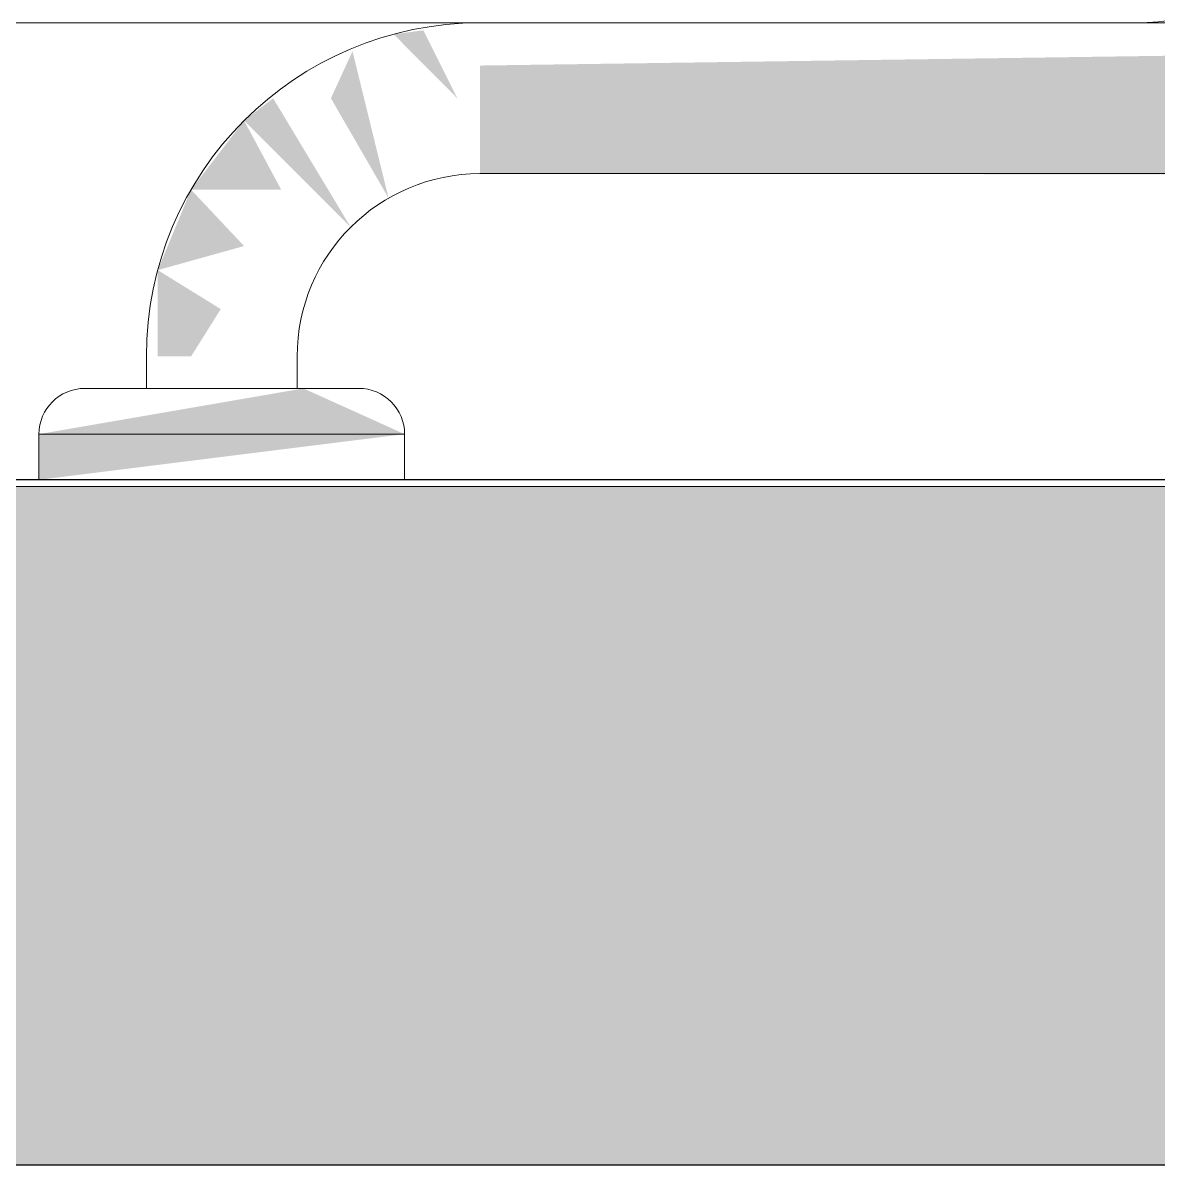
# Model space of a CAD drawing. Header units: metres. Extents: x 149 to 429, y -3 to 162.
# Drawn here: x 363.0695 to 363.318, y 80.4457 to 80.6957 of the extents above; entities that cross this region are included whole.
import ezdxf

# ---------------------------------------------------------------- set-up
doc = ezdxf.new("R2010")
doc.units = ezdxf.units.M
doc.layers.add('1053_ARQ_BASE_MATADOURO_dwg', color=7, linetype='Continuous', lineweight=5, true_color=0x767676)
for name, color, linetype, lineweight in [('A-EQUIPAMENTOS', 7, 'Continuous', 5), ('A-PAREDE', 7, 'Continuous', 30), ('A-WALL', 7, 'Continuous', 9)]:
    doc.layers.add(name, color=color, linetype=linetype, lineweight=lineweight)

# ---------------------------------------------------------------- blocks, each defined once
blk = doc.blocks.new('1053_ARQ_BASE_MATADOURO_dwg_A$C41DB0A6B-4039624-TÉRREO 1_20 - Dependente 2')
at = {"layer": 'A-EQUIPAMENTOS', "color": 253, "true_color": 0xaaaaaa}
blk.add_line((0.4, 0.79), (0.1, 0.79), dxfattribs=at)
blk.add_arc((0.4, 0.74), 0.05, 360, 90, dxfattribs=at)
blk = doc.blocks.new('1053_ARQ_BASE_MATADOURO_dwg_A$C64AE02AF-4039625-TÉRREO 1_20 - Dependente 2')
at = {"layer": 'A-EQUIPAMENTOS', "true_color": 0xe2e2e2}
h = blk.add_hatch(color=254, dxfattribs=at)
h.paths.add_polyline_path([(0, 0.1), (0.08, 0.09), (0.05786, 0.08), (0, 0.09), (0, 0.09472)])
h.paths.add_polyline_path([(0.65, 0.1), (0.64, 0.08), (0.6265, 0.08), (0.6265, 0.033), (0.7235, 0.0335), (0.7235, 0.08), (0.7, 0.09), (0.7, 0.1), (0.78, 0.09), (0.7565, 0.05678), (0.75167, 0.0165), (0.7271, 0.00621), (0.7235, 0.00041), (0.0965, 0.00934), (0.0965, 0.033), (0.5935, 0.0335), (0.5935, 0.08), (0.57, 0.09), (0.57, 0.1)])
h.paths.add_polyline_path([(0.03328, 0.0365), (0.053, 0.0365), (0.04488, 0.02138), (0.03597, 0.033)])
h.paths.add_polyline_path([(0.02599, 0.05411), (0.04488, 0.04884), (0.03328, 0.0365)])
h.paths.add_polyline_path([(0.03328, 0.073), (0.03978, 0.06265), (0.02599, 0.05411), (0.02599, 0.073)])
h.paths.add_polyline_path([(0.06822, 0.04472), (0.05124, 0.0165), (0.04488, 0.02138), (0.06186, 0.03836)])
h.paths.add_polyline_path([(0.07761, 0.00249), (0.09153, 0.0165), (0.08409, 0.00163)])
h.paths.add_polyline_path([(0.0765, 0.03836), (0.06861, 0.00621), (0.06388, 0.0165), (0.07341, 0.033)])
at = {"layer": 'A-EQUIPAMENTOS', "color": 253, "true_color": 0xaaaaaa}
for p, q in [((0.07, 0.08), (0.01, 0.08)), ((0.0235, 0.073), (0.0235, 0.08)), ((0.0565, 0.08), (0.0565, 0.073)), ((0.7235, 0.033), (0.0965, 0.033)), ((0.74, 0), (0.0965, 0))]:
    blk.add_line(p, q, dxfattribs=at)
at = {"layer": 'A-EQUIPAMENTOS', "color": 253, "true_color": 0xaaaaaa, "flags": 128}
blk.add_lwpolyline([(0.08, 0.1), (0.08, 0.09), (0, 0.09), (0, 0.1)], dxfattribs=at)
at = {"layer": 'A-EQUIPAMENTOS', "color": 253, "true_color": 0xaaaaaa}
for centre, radius, start, end in [((0.01, 0.09), 0.01, 180, 270), ((0.07, 0.09), 0.01, 270, 0), ((0.0965, 0.073), 0.073, 180, 270), ((0.0965, 0.073), 0.04, 180, 270)]:
    blk.add_arc(centre, radius, start, end, dxfattribs=at)
blk = doc.blocks.new('1053_ARQ_BASE_MATADOURO_dwg_arq geral tgov-4039641-TÉRREO 1_20 - Dependente 2')
at = {"layer": 'A-PAREDE', "color": 253, "true_color": 0xaaaaaa}
blk.add_line((28.29823, -2.74034), (24.19823, -2.74034), dxfattribs=at)
at = {"layer": 'A-PAREDE', "color": 253, "true_color": 0xaaaaaa, "flags": 128}
blk.add_lwpolyline([(28.29823, -2.59034), (26.29823, -2.59034), (26.29823, -0.64034), (26.34823, -0.64034), (26.34823, -0.49034), (26.09823, -0.49034), (26.09823, -0.64034), (26.14823, -0.64034), (26.14823, -2.59034), (24.19823, -2.59034)], dxfattribs=at)
at = {"extrusion": (0, 0, -1), "zscale": -1, "rotation": 180}
for name, p in [('1053_ARQ_BASE_MATADOURO_dwg_A$C41DB0A6B-4039624-TÉRREO 1_20 - Dependente 2', (-26.29823, -1.70034)), ('1053_ARQ_BASE_MATADOURO_dwg_A$C64AE02AF-4039625-TÉRREO 1_20 - Dependente 2', (-26.45823, -2.49034))]:
    blk.add_blockref(name, p, dxfattribs=at)
blk = doc.blocks.new('1053_ARQ_BASE_MATADOURO_dwg-3625622-TÉRREO 1_20 - Dependente 2')
blk.add_blockref('1053_ARQ_BASE_MATADOURO_dwg_arq geral tgov-4039641-TÉRREO 1_20 - Dependente 2', (130.20979, 83.18603))

msp = doc.modelspace()

# ---------------------------------------------------------------- hatches: boundary and pattern name
at = {"layer": 'A-WALL', "true_color": 0xffd4aa, "transparency": 33554483}
h = msp.add_hatch(color=41, dxfattribs=at)
h.paths.add_polyline_path([(373.16306, 80.4457), (373.31306, 80.4457), (373.31306, 80.5942), (360.61456, 80.5942), (360.61456, 80.4457), (373.11306, 80.4457)])
h.paths.add_polyline_path([(361.57829, 80.54612), (361.57829, 80.57027), (362.26607, 80.55977), (362.26607, 80.54612), (361.63507, 80.54612)])
h.paths.add_polyline_path([(364.22964, 80.54612), (364.22964, 80.57027), (364.91678, 80.56143), (364.91306, 80.54612), (364.7146, 80.54612)])
h.paths.add_polyline_path([(363.52182, 80.54612), (363.41005, 80.55496), (363.41005, 80.57027), (364.09784, 80.56143), (364.09784, 80.54612), (363.55104, 80.54612)])
h.paths.add_polyline_path([(360.76306, 80.54612), (360.75934, 80.55496), (360.76306, 80.57027), (361.44649, 80.55882), (361.44649, 80.54612), (360.78306, 80.54612)])
h.paths.add_polyline_path([(369.59306, 80.55012), (369.471, 80.55896), (369.471, 80.57427), (369.96607, 80.56543), (369.96607, 80.55012), (369.61306, 80.55012)])
h.paths.add_polyline_path([(365.52082, 80.55012), (365.51005, 80.55896), (365.52082, 80.57427), (366.50512, 80.56543), (366.50512, 80.55012), (365.52369, 80.55012)])
h.paths.add_polyline_path([(368.69306, 80.55012), (368.5706, 80.55896), (368.5706, 80.57427), (369.3392, 80.56543), (369.3392, 80.55012), (368.71306, 80.55012)])
h.paths.add_polyline_path([(366.63692, 80.55012), (366.63692, 80.57427), (367.40716, 80.56543), (367.40716, 80.55012), (366.74434, 80.55012)])
h.paths.add_polyline_path([(368.02166, 80.55012), (367.82005, 80.55896), (367.82005, 80.57427), (368.4388, 80.56543), (368.4388, 80.55012)])

# ---------------------------------------------------------------- linework, layer by layer
at = {"layer": 'A-WALL', "color": 253, "true_color": 0xaaaaaa}
for p, q in [((364.91203, 80.5957), (362.91306, 80.5957)), ((364.91353, 80.5942), (362.91306, 80.5942))]:
    msp.add_line(p, q, dxfattribs=at)
at = {"layer": 'A-WALL', "color": 253, "true_color": 0xbbb2aa}
msp.add_line((360.61306, 80.4457), (373.31306, 80.4457), dxfattribs=at)

# ---------------------------------------------------------------- block references
at = {"layer": '1053_ARQ_BASE_MATADOURO_dwg', "color": 253, "true_color": 0xaaaaaa}
msp.add_blockref('1053_ARQ_BASE_MATADOURO_dwg-3625622-TÉRREO 1_20 - Dependente 2', (206.40504, 0), dxfattribs=at)

doc.saveas('drawing.dxf')
